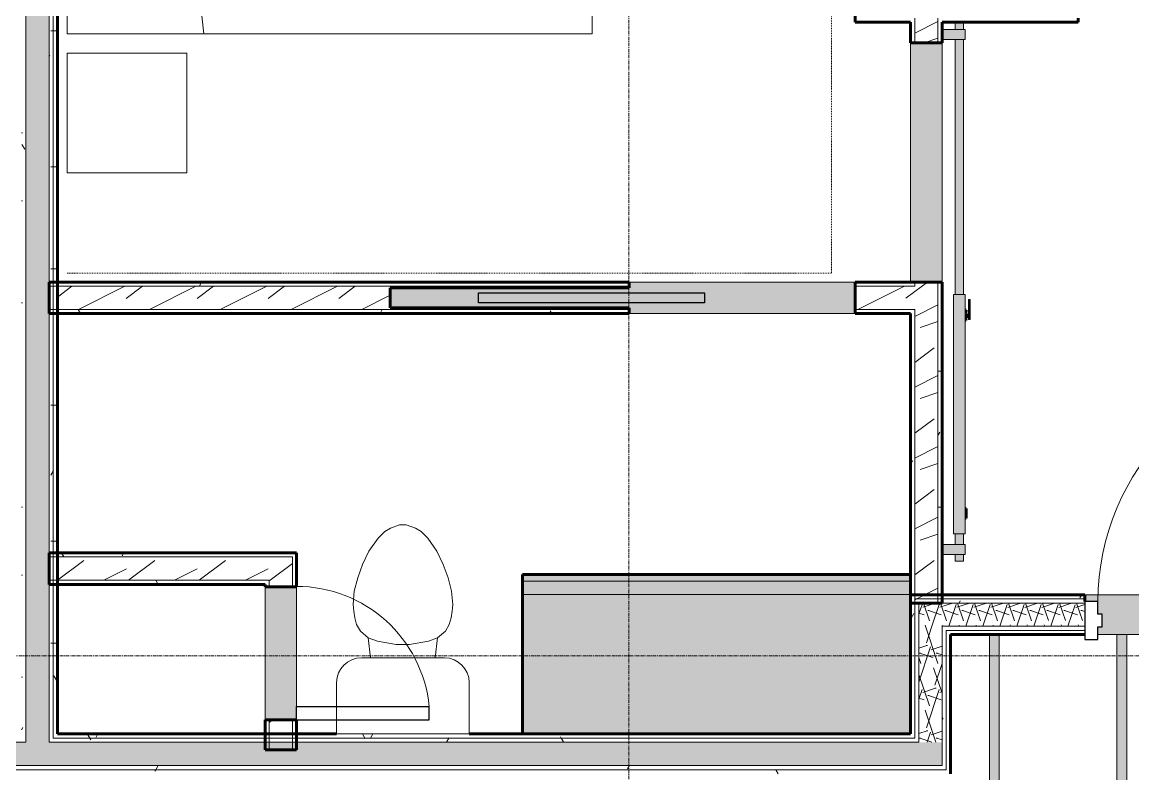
# Model space of a CAD drawing. Header units: inches. Extents: x -4061 to -1937, y 9836 to 11171.
# Drawn here: x -2918.6 to -2751.5, y 10449.4 to 10562.6 of the extents above; entities that cross this region are included whole.
import ezdxf

# ---------------------------------------------------------------- set-up
doc = ezdxf.new("R2010")
doc.units = ezdxf.units.IN
doc.header["$MEASUREMENT"] = 0
doc.linetypes.add('Dash', pattern=[0.25, 0.125, -0.125])
doc.linetypes.add('Grid Line 1_2_', pattern=[0.875, 0.5, -0.125, 0.125, -0.125])
for name, color, linetype, lineweight in [('0-1', 7, 'Continuous', 5), ('0-2', 250, 'Continuous', 9), ('A-DOOR', 31, 'Continuous', 18), ('A-DOOR-1', 250, 'Continuous', 9), ('A-DOOR-2', 50, 'Continuous', 30), ('A-DOOR-3', 90, 'Continuous', 18), ('A-DOOR-4', 135, 'Continuous', 18), ('A-DOOR-5', 7, 'Continuous', 18), ('A-DOOR-6', 10, 'Continuous', 60), ('A-DOOR-7', 31, 'Continuous', 30), ('A-DOOR-8', 31, 'Continuous', 9), ('A-DOOR-FRAM', 31, 'Continuous', 30), ('A-WALL', 113, 'Continuous', 18), ('A-WALL-1', 8, 'Continuous', 5), ('A-WALL-2', 10, 'Continuous', 60), ('A-WALL-3', 7, 'Continuous', 18), ('A-WALL-PATT-1', 250, 'Continuous', 9), ('A-WALL-PATT-2', 253, 'Continuous', 9), ('A-WALL-PATT-4', 111, 'Continuous', 9), ('I-FURN-1', 250, 'Continuous', 9), ('I-FURN-HDLN-1', 250, 'Dash', 9), ('I-WALL', 2, 'Continuous', 18), ('I-WALL-1', 2, 'Continuous', 5), ('I-WALL-2', 2, 'Continuous', 60), ('P-SANR-FIXT-2', 250, 'Continuous', 9), ('Q-CASE-1', 253, 'Continuous', 9), ('Q-CASE-2', 10, 'Continuous', 60), ('Q-CASE-3', 250, 'Continuous', 9), ('S-BEAM', 12, 'Continuous', 9), ('S-GRID-1', 1, 'Grid Line 1_2_', 9)]:
    doc.layers.add(name, color=color, linetype=linetype, lineweight=lineweight)
pattern_1 = [(0, (-88.066, -241.96), (20.48, 5.12), [0.845, -14.515, 0.845, -14.515, -81.92]), (0, (-88.066, -241.96), (20.48, 5.12), [-30.72, 0.845, -29.875, 0.845, -14.515, -35.84]), (0, (-88.066, -241.96), (20.48, 5.12), [-76.8, 0.845, -9.395, 0.845, -24.755]), (120, (-80.386, -239.4), (-14.67405, 15.1762003), [0.845, -14.515, 0.845, -14.515, -81.92]), (120, (-80.386, -239.4), (-14.67405, 15.1762003), [-30.72, 0.845, -29.875, 0.845, -14.515, -35.84]), (120, (-80.386, -239.4), (-14.67405, 15.1762003), [-76.8, 0.845, -9.395, 0.845, -24.755]), (240, (-77.826, -229.16), (-5.80595, -20.2962003), [0.845, -14.515, 0.845, -14.515, -81.92]), (240, (-77.826, -229.16), (-5.80595, -20.2962003), [-30.72, 0.845, -29.875, 0.845, -14.515, -35.84]), (240, (-77.826, -229.16), (-5.80595, -20.2962003), [-76.8, 0.845, -9.395, 0.845, -24.755])]
pattern_2 = [(216.87, (-83.801, -231.298), (31.9871619, 21.32545714), [5.331, -47.981]), (206.565, (-77.404, -234.497), (-10.662476, -10.6620098), [11.921, -11.921]), (198.435, (-77.404, -239.828), (-21.3244936, -10.6625869), [6.744, -26.974])]
pattern_3 = [(161.57, (-87.746, -241.64), (-2.560496185, -0.000537386), [0, -18.214, 2.022, 0]), (18.43, (-88.386, -241.64), (-2.560496185, 0.000537386), [0, -18.214, 2.022, 0]), (108.43, (-87.746, -241.64), (1.27922091, -6.400876726), [6.07, -14.166]), (71.57, (-88.386, -241.64), (1.27922091, 6.400876726), [6.07, -14.166])]

# ---------------------------------------------------------------- blocks, each defined once
blk = doc.blocks.new('Pocket_Door_2385 - 34_ x 80_-1722096-ENLARGED RCP - 2ND FLOOR PLAN - WEST')
at = {"layer": 'A-DOOR-2'}
for p, q in [((-39.67, -0.75), (-39.67, 0.75)), ((-39.67, 0.75), (-5.67, 0.75)), ((-5.67, 0.75), (-5.67, -0.75)), ((-5.67, -0.75), (-39.67, -0.75))]:
    blk.add_line(p, q, dxfattribs=at)
blk = doc.blocks.new('Toilet-Domestic-3D - Toilet-Domestic-3D-1352612-ENLARGED RCP - 2ND FLOOR PLAN - WEST')
at = {"layer": 'P-SANR-FIXT-2'}
for p, q in [((-9.98, 19.48), (9.98, 19.48)), ((-9.98, 11.75), (-9.98, 19.48)), ((9.98, 19.48), (9.98, 11.75)), ((6.25, 8.02), (-6.25, 8.02)), ((-4.86, 8.02), (-5.21, 5)), ((4.86, 8.02), (5.21, 5)), ((-3.84, 5.5), (-5.21, 5)), ((-1, 6), (-3.84, 5.5)), ((1, 6), (-1, 6)), ((3.84, 5.5), (1, 6)), ((5.21, 5), (3.84, 5.5)), ((-6.4, 4), (-6.97, 3)), ((-5.21, 5), (-6.4, 4)), ((6.4, 4), (5.21, 5)), ((6.97, 3), (6.4, 4)), ((-7.24, 2), (-7.41, 1)), ((-6.97, 3), (-7.24, 2)), ((7.24, 2), (6.97, 3)), ((7.41, 1), (7.24, 2)), ((-7.41, 1), (-7.5, 0)), ((-7.5, 0), (-7.33, -1.99)), ((7.33, -1.99), (7.5, 0)), ((7.5, 0), (7.41, 1)), ((-7.33, -1.99), (-6.79, -4)), ((6.79, -4), (7.33, -1.99)), ((-6.79, -4), (-6.06, -6)), ((6.06, -6), (6.79, -4)), ((-6.06, -6), (-5.13, -8)), ((5.13, -8), (6.06, -6)), ((-5.13, -8), (-3.74, -10)), ((3.74, -10), (5.13, -8)), ((-3.74, -10), (-2.74, -11)), ((2.74, -11), (3.74, -10)), ((-2.74, -11), (-1.87, -11.5)), ((-1.87, -11.5), (-0.5, -12)), ((0.5, -12), (1.87, -11.5)), ((1.87, -11.5), (2.74, -11)), ((-0.5, -12), (0.5, -12))]:
    blk.add_line(p, q, dxfattribs=at)
for centre, start, end in [((-6.25, 11.75), 180, 270), ((6.25, 11.75), 270, 360)]:
    blk.add_arc(centre, 3.73, start, end, dxfattribs=at)
blk = doc.blocks.new('OD_CW_Base Cabinet - OD_CW_Base Cabinet-1913675-ENLARGED RCP - 2ND FLOOR PLAN - WEST')
at = {"layer": 'Q-CASE-1'}
for points in [[(0.74, 3), (59.14, 3), (59.14, 24), (0.74, 24), (0.74, 3.66)], [(59.14, 1), (59.14, 3), (0.74, 3), (0.74, 1), (24, 1)], [(59.14, 0), (59.14, 1), (0.74, 1), (0.74, 0), (24, 0)]]:
    blk.add_hatch(color=256, dxfattribs=at).paths.add_polyline_path(points, flags=0)
at = {"layer": 'Q-CASE-2'}
for p, q in [((59.14, 24), (0.74, 24)), ((0.74, 24), (0.74, 0)), ((59.14, 0), (59.14, 24)), ((0.74, 0), (59.14, 0))]:
    blk.add_line(p, q, dxfattribs=at)
at = {"layer": 'Q-CASE-3'}
for p, q in [((0.74, 24), (0.74, 3)), ((0.74, 24), (59.14, 24)), ((59.14, 3), (59.14, 24)), ((0.74, 3), (0.74, 1)), ((0.74, 3), (59.14, 3)), ((59.14, 1), (59.14, 3)), ((0.74, 1), (0.74, 0)), ((0.74, 1), (59.14, 1)), ((0.74, 1), (59.14, 1)), ((0.74, 0), (59.14, 0)), ((59.14, 0), (59.14, 1))]:
    blk.add_line(p, q, dxfattribs=at)
blk = doc.blocks.new('Interior_barn_door_18732 - Interior_barn_door_18732-1655839-ENLARGED RCP - 2ND FLOOR PLAN - WEST')
at = {"layer": 'A-DOOR-3'}
for points in [[(-23.44, -6), (-23.44, -5.82), (-23.68, -5.82), (-23.66, -6.07), (-23.44, -6.07)], [(-22.49, -6.32), (-23.63, -6.32), (-23.63, -6.57), (-22.49, -6.56), (-22.49, -6.37)], [(-22.69, -6), (-22.69, -5.82), (-23.44, -5.82), (-23.44, -6.07), (-22.69, -6.07)], [(-22.82, -6.07), (-23.31, -6.07), (-23.28, -6.32), (-22.82, -6.32)], [(-22.45, -6.07), (-22.47, -5.82), (-22.69, -5.82), (-22.67, -6.07), (-22.47, -6.07)], [(-20.63, -6.32), (-22.49, -6.32), (-22.49, -6.57), (-20.63, -6.57)]]:
    blk.add_hatch(color=256, dxfattribs=at).paths.add_polyline_path(points, flags=0)
at = {"layer": 'A-DOOR-4'}
h = blk.add_hatch(color=256, dxfattribs=at)
h.paths.add_polyline_path([(20, -5.85), (20, -2.38), (18.5, -2.38), (18.5, -5.85)], flags=0)
h.paths.add_polyline_path([(-57.5, -5.82), (-57.5, -2.38), (-59, -2.38), (-59, -5.85), (-57.5, -5.85)], flags=0)
h = blk.add_hatch(color=256, dxfattribs=at)
h.paths.add_polyline_path([(21, -4.64), (21, -4.32), (20, -4.34), (20, -4.95), (21, -4.95), (21, -4.79)], flags=0)
h.paths.add_polyline_path([(18.5, -4.51), (18.5, -4.32), (-19.9, -4.34), (-19.9, -4.95), (18.5, -4.94), (18.5, -4.51)], flags=0)
h.paths.add_polyline_path([(-55.9, -4.79), (-55.9, -4.32), (-57.5, -4.34), (-57.5, -4.95), (-55.9, -4.95), (-55.9, -4.79)], flags=0)
h.paths.add_polyline_path([(-59, -4.34), (-59, -4.32), (-60, -4.34), (-60, -4.95), (-59, -4.95), (-59, -4.41)], flags=0)
h = blk.add_hatch(color=256, dxfattribs=at)
h.paths.add_polyline_path([(21, -5.26), (21, -4.95), (20, -4.95), (20, -5.57), (21, -5.55), (21, -5.39)], flags=0)
h.paths.add_polyline_path([(18.5, -5.26), (18.5, -4.95), (-19.9, -4.95), (-19.9, -5.57), (18.5, -5.55), (18.5, -5.39)], flags=0)
h.paths.add_polyline_path([(-55.9, -5.57), (-55.9, -4.95), (-57.5, -4.95), (-57.5, -5.57)], flags=0)
h.paths.add_polyline_path([(-59, -5.39), (-59, -4.95), (-60, -4.95), (-60, -5.57), (-59, -5.55), (-59, -5.39)], flags=0)
for points in [[(-19.9, -4.07), (-55.9, -4.07), (-55.9, -5.82), (-19.9, -5.82), (-19.9, -5.02)], [(-52.06, -6), (-52.06, -5.82), (-53.56, -5.85), (-53.56, -6)]]:
    blk.add_hatch(color=256, dxfattribs=at).paths.add_polyline_path(points, flags=0)
h = blk.add_hatch(color=256, dxfattribs=at)
h.paths.add_polyline_path([(-22.23, -6), (-22.23, -5.82), (-22.45, -5.82), (-22.45, -6)], flags=0)
h.paths.add_polyline_path([(-23.68, -5.82), (-23.73, -5.82), (-23.73, -6), (-23.68, -6)], flags=0)
at = {"layer": 'A-DOOR-1'}
for p, q in [((-23.69, -5.82), (-23.69, -6.07)), ((-23.68, -6.07), (-23.69, -6.07)), ((-23.69, -6.07), (-23.44, -6.07)), ((-22.49, -6.32), (-23.63, -6.32)), ((-23.63, -6.32), (-23.63, -6.57)), ((-23.63, -6.57), (-22.49, -6.57)), ((-23.44, -6.07), (-22.69, -6.07)), ((-23.32, -6.07), (-23.32, -6.32)), ((-23.32, -6.07), (-23.32, -6.32)), ((-22.82, -6.32), (-22.82, -6.07)), ((-22.82, -6.32), (-22.82, -6.07)), ((-22.69, -6.07), (-22.44, -6.07)), ((-22.49, -6.57), (-22.49, -6.32)), ((-22.44, -6.07), (-22.45, -6.07)), ((-22.44, -6.07), (-22.44, -5.82)), ((-20.62, -6.57), (-20.62, -6.32))]:
    blk.add_line(p, q, dxfattribs=at)
for points, knots in [([(-22.49, -6.57), (-22.4, -6.57), (-22.1, -6.57), (-21.53, -6.57), (-21, -6.57), (-20.74, -6.57), (-20.61, -6.57), (-20.62, -6.57), (-20.64, -6.57)], [0.1495851, 0.1495851, 0.1495851, 0.1495851, 0.2105513, 0.2964689, 0.3707648, 0.4376596, 0.4969616, 0.5310493, 0.5310493, 0.5310493, 0.5310493]), ([(-20.64, -6.32), (-20.62, -6.32), (-20.61, -6.32), (-20.73, -6.32), (-21.01, -6.32), (-21.53, -6.32), (-22.12, -6.32), (-22.38, -6.32), (-22.48, -6.32)], [-0.5310493, -0.5310493, -0.5310493, -0.5310493, -0.4969616, -0.4376596, -0.3707648, -0.2964689, -0.2105513, -0.1495851, -0.1495851, -0.1495851, -0.1495851])]:
    blk.add_open_spline(points, degree=3, knots=knots, dxfattribs=at)
at = {"layer": 'A-DOOR-5'}
for p, q in [((-59, -5.85), (-59, -2.38)), ((-57.5, -2.38), (-57.5, -5.85)), ((18.5, -5.85), (18.5, -2.38)), ((20, -2.38), (20, -5.85)), ((-59, -4.32), (-60, -4.32)), ((-60, -4.32), (-60, -4.95)), ((-60, -4.95), (-60, -5.57)), ((-55.9, -4.32), (-57.5, -4.32)), ((-55.9, -5.82), (-55.9, -4.07)), ((-55.9, -4.07), (-19.9, -4.07)), ((-19.9, -4.07), (-19.9, -5.82)), ((18.5, -4.32), (-19.9, -4.32)), ((21, -4.32), (20, -4.32)), ((21, -4.95), (21, -4.32)), ((21, -5.57), (21, -4.95)), ((-60, -5.57), (-59, -5.57)), ((-57.5, -5.85), (-59, -5.85)), ((-57.5, -5.57), (-55.9, -5.57)), ((-19.9, -5.82), (-55.9, -5.82)), ((-19.9, -5.57), (18.5, -5.57)), ((20, -5.85), (18.5, -5.85)), ((20, -5.57), (21, -5.57))]:
    blk.add_line(p, q, dxfattribs=at)
at = {"layer": 'A-DOOR-6'}
for p, q in [((-53.56, -6), (-53.56, -5.82)), ((-52.06, -6), (-53.56, -6)), ((-52.06, -5.82), (-52.06, -6)), ((-23.73, -6), (-23.73, -5.82)), ((-23.68, -6), (-23.73, -6)), ((-22.23, -6), (-22.45, -6)), ((-22.23, -5.82), (-22.23, -6))]:
    blk.add_line(p, q, dxfattribs=at)
blk = doc.blocks.new('Single-Flush - CLOSET-1720159-ENLARGED RCP - 2ND FLOOR PLAN - WEST')
at = {"layer": 'A-DOOR-1'}
blk.add_arc((10, 2.37), 20.07, 95.7201, 180, dxfattribs=at)
at = {"layer": 'A-DOOR-2'}
for p, q in [((8, 2.37), (8, 22.34)), ((10, 22.34), (8, 22.34)), ((10, 2.37), (10, 22.34)), ((10, 2.37), (8, 2.37))]:
    blk.add_line(p, q, dxfattribs=at)
blk = doc.blocks.new('Bed-Standard - Queen 60_ x 79_-1242961-ENLARGED RCP - 2ND FLOOR PLAN - WEST')
at = {"layer": 'I-FURN-1'}
for p, q in [((40.69, 37.7), (-19.31, 37.7)), ((-19.31, 37.7), (-19.31, -41.3)), ((40.69, -41.3), (40.69, 37.7)), ((-16.31, 35.7), (-16.31, 23.7)), ((-16.31, 35.7), (37.69, 35.7)), ((37.69, 35.7), (37.69, 23.7)), ((40.69, 23.7), (-19.31, 17.13)), ((-16.31, 23.7), (37.69, 23.7)), ((-19.31, -41.3), (40.69, -41.3))]:
    blk.add_line(p, q, dxfattribs=at)
at = {"layer": 'I-FURN-HDLN-1'}
for p, q in [((-55.31, 37.7), (-55.31, -77.3)), ((64.69, -77.3), (64.69, 37.7)), ((-55.31, -77.3), (64.69, -77.3))]:
    blk.add_line(p, q, dxfattribs=at)
blk = doc.blocks.new('Table-Night Stand - 18_ x 18_ x 24_-1352623-ENLARGED RCP - 2ND FLOOR PLAN - WEST')
at = {"layer": 'I-FURN-1'}
for p, q in [((18.15, 18), (0.15, 18)), ((0.15, 18), (0.15, 0)), ((18.15, 0), (18.15, 18)), ((0.15, 0), (18.15, 0))]:
    blk.add_line(p, q, dxfattribs=at)
blk = doc.blocks.new('CTR - 1st Phase - Unit Layouts_rvt-1-ENLARGED RCP - 2ND FLOOR PLAN - WEST')
at = {"layer": 'A-WALL-1'}
for points in [[(-2784.3, 10523.45), (-2780.17, 10523.45), (-2780.17, 10559.45), (-2784.92, 10559.45), (-2784.92, 10523.45)], [(-2793.25, 10518.7), (-2793.25, 10523.45), (-2827.25, 10523.45), (-2827.25, 10522.58), (-2863.25, 10522.58), (-2863.25, 10519.58), (-2827.25, 10519.58), (-2827.25, 10518.7), (-2798.4, 10518.7)], [(-2877.95, 10457.58), (-2877.32, 10457.58), (-2877.32, 10477.58), (-2882.07, 10477.58), (-2882.07, 10457.58), (-2881.45, 10457.58)]]:
    blk.add_hatch(color=256, dxfattribs=at).paths.add_polyline_path(points, flags=0)
at = {"layer": 'A-WALL-PATT-1'}
h = blk.add_hatch(dxfattribs=at)
h.set_pattern_fill('FP_1', color=256, style=0, pattern_type=2)
h.set_pattern_definition(pattern_1)
h.paths.add_polyline_path([(-2784.3, 10475.13), (-2784.3, 10519.33), (-2784.92, 10519.33), (-2784.92, 10475.13)], flags=0)
h.paths.add_polyline_path([(-2784.92, 10522.83), (-2784.3, 10522.83), (-2784.3, 10523.45), (-2784.92, 10523.45)], flags=0)
h.paths.add_polyline_path([(-2784.3, 10559.45), (-2784.3, 10562.55), (-2784.92, 10562.55), (-2784.92, 10559.45)], flags=0)
h = blk.add_hatch(dxfattribs=at)
h.set_pattern_fill('FP_1', color=256, style=0, pattern_type=2)
h.set_pattern_definition(pattern_1)
h.paths.add_polyline_path([(-2780.8, 10475.14), (-2780.17, 10475.14), (-2780.17, 10523.45), (-2780.8, 10523.45), (-2780.8, 10475.14)], flags=0)
h.paths.add_polyline_path([(-2780.8, 10559.45), (-2780.17, 10559.45), (-2780.17, 10562.55), (-2780.8, 10562.55), (-2780.8, 10559.95)], flags=0)
h = blk.add_hatch(dxfattribs=at)
h.set_pattern_fill('FP_1', color=256, style=0, pattern_type=2)
h.set_pattern_definition(pattern_1)
h.paths.add_polyline_path([(-2793.25, 10522.83), (-2784.92, 10522.83), (-2784.92, 10523.45), (-2793.25, 10523.45)], flags=0)
h.paths.add_polyline_path([(-2827.25, 10522.83), (-2827.25, 10523.45), (-2913.32, 10523.44), (-2913.32, 10522.83), (-2859.71, 10522.83)], flags=0)
h = blk.add_hatch(dxfattribs=at)
h.set_pattern_fill('FP_1', color=256, style=0, pattern_type=2)
h.set_pattern_definition(pattern_1)
h.paths.add_polyline_path([(-2827.25, 10518.7), (-2827.25, 10519.33), (-2913.32, 10519.32), (-2913.32, 10518.7), (-2858.5, 10518.7)], flags=0)
h.paths.add_polyline_path([(-2784.92, 10518.7), (-2784.93, 10519.33), (-2793.25, 10519.33), (-2793.25, 10518.7)], flags=0)
h = blk.add_hatch(dxfattribs=at)
h.set_pattern_fill('FP_1', color=256, style=0, pattern_type=2)
h.set_pattern_definition(pattern_1)
h.paths.add_polyline_path([(-2877.32, 10482.08), (-2877.32, 10482.7), (-2913.32, 10482.68), (-2913.32, 10482.08), (-2877.95, 10482.08)], flags=0)
h = blk.add_hatch(dxfattribs=at)
h.set_pattern_fill('FP_1', color=256, style=0, pattern_type=2)
h.set_pattern_definition(pattern_1)
h.paths.add_polyline_path([(-2882.07, 10477.95), (-2881.45, 10477.95), (-2881.45, 10478.58), (-2913.32, 10478.55), (-2913.32, 10477.95), (-2890.37, 10477.95)], flags=0)
at = {"layer": 'A-WALL-PATT-2'}
h = blk.add_hatch(dxfattribs=at)
h.set_pattern_fill('FP_2', color=256, style=0, pattern_type=2)
h.set_pattern_definition(pattern_2)
h.paths.add_polyline_path([(-2783.07, 10475.13), (-2780.8, 10475.13), (-2780.8, 10523.45), (-2784.3, 10523.45), (-2784.3, 10475.13)], flags=0)
h.paths.add_polyline_path([(-2784.3, 10559.45), (-2780.8, 10559.45), (-2780.8, 10563.18), (-2784.3, 10563.18), (-2784.3, 10562.55)], flags=0)
h = blk.add_hatch(dxfattribs=at)
h.set_pattern_fill('FP_2', color=256, style=0, pattern_type=2)
h.set_pattern_definition(pattern_2)
h.paths.add_polyline_path([(-2784.3, 10519.33), (-2784.3, 10522.83), (-2793.25, 10522.83), (-2793.25, 10519.33), (-2784.92, 10519.33)], flags=0)
h.paths.add_polyline_path([(-2859.71, 10519.33), (-2827.25, 10519.33), (-2827.25, 10519.58), (-2863.25, 10519.58), (-2863.25, 10522.58), (-2827.25, 10522.58), (-2827.25, 10522.83), (-2913.32, 10522.82), (-2913.32, 10519.33), (-2863.25, 10519.33)], flags=0)
h = blk.add_hatch(dxfattribs=at)
h.set_pattern_fill('FP_2', color=256, style=0, pattern_type=2)
h.set_pattern_definition(pattern_2)
h.paths.add_polyline_path([(-2913.32, 10478.58), (-2877.95, 10478.58), (-2877.95, 10482.08), (-2913.32, 10482.08), (-2913.32, 10481.94)], flags=0)
h = blk.add_hatch(dxfattribs=at)
h.set_pattern_fill('FP_2', color=256, style=0, pattern_type=2)
h.set_pattern_definition(pattern_2)
h.paths.add_polyline_path([(-2877.95, 10455.44), (-2877.95, 10457.58), (-2881.45, 10457.58), (-2881.45, 10455.44), (-2879.79, 10455.44)], flags=0)
h.paths.add_polyline_path([(-2881.45, 10477.58), (-2877.95, 10477.58), (-2877.95, 10478.58), (-2881.45, 10478.58), (-2881.45, 10477.95)], flags=0)
at = {"layer": 'A-WALL-2'}
for p, q in [((-2793.25, 10562.55), (-2793.25, 10567.3)), ((-2792.62, 10562.55), (-2793.25, 10562.55)), ((-2788.5, 10562.55), (-2792.62, 10562.55)), ((-2784.92, 10562.55), (-2788.5, 10562.55)), ((-2784.92, 10559.45), (-2784.92, 10562.55)), ((-2780.17, 10562.55), (-2780.17, 10559.45)), ((-2759.72, 10562.55), (-2780.17, 10562.55)), ((-2759.72, 10563.18), (-2759.72, 10562.55)), ((-2780.17, 10559.45), (-2784.92, 10559.45)), ((-2914.57, 10523.45), (-2827.25, 10523.45)), ((-2914.57, 10518.7), (-2914.57, 10523.45)), ((-2827.25, 10522.58), (-2863.25, 10522.58)), ((-2863.25, 10522.58), (-2863.25, 10519.58)), ((-2827.25, 10523.45), (-2827.25, 10522.58)), ((-2793.25, 10523.45), (-2784.92, 10523.45)), ((-2793.25, 10518.7), (-2793.25, 10523.45)), ((-2784.92, 10523.45), (-2780.17, 10523.45)), ((-2780.17, 10523.45), (-2780.17, 10475.13)), ((-2863.25, 10519.58), (-2827.25, 10519.58)), ((-2827.25, 10519.58), (-2827.25, 10518.7)), ((-2827.25, 10518.7), (-2914.57, 10518.7)), ((-2784.92, 10518.7), (-2793.25, 10518.7)), ((-2784.92, 10479.44), (-2784.92, 10518.7)), ((-2914.57, 10477.95), (-2914.57, 10482.7)), ((-2914.57, 10482.7), (-2877.32, 10482.7)), ((-2877.32, 10482.7), (-2877.32, 10482.08)), ((-2877.32, 10482.08), (-2877.32, 10477.95)), ((-2882.07, 10477.95), (-2914.57, 10477.95)), ((-2882.07, 10477.58), (-2882.07, 10477.95)), ((-2877.32, 10477.58), (-2882.07, 10477.58)), ((-2877.32, 10477.95), (-2877.32, 10477.58)), ((-2780.17, 10475.13), (-2784.92, 10475.13)), ((-2882.07, 10453.06), (-2882.07, 10457.58)), ((-2882.07, 10457.58), (-2877.32, 10457.58)), ((-2877.32, 10457.58), (-2877.32, 10453.06)), ((-2877.32, 10453.06), (-2882.07, 10453.06))]:
    blk.add_line(p, q, dxfattribs=at)
at = {"layer": 'A-WALL-3'}
for p, q in [((-2784.3, 10562.55), (-2784.3, 10563.18)), ((-2784.3, 10559.45), (-2784.3, 10562.55)), ((-2780.8, 10562.55), (-2780.8, 10563.18)), ((-2780.8, 10559.45), (-2780.8, 10562.55)), ((-2784.92, 10559.45), (-2784.92, 10523.45)), ((-2780.17, 10523.45), (-2780.17, 10559.45)), ((-2827.25, 10522.83), (-2914.57, 10522.83)), ((-2793.25, 10523.45), (-2827.25, 10523.45)), ((-2784.92, 10522.83), (-2793.25, 10522.83)), ((-2784.3, 10522.83), (-2784.92, 10522.83)), ((-2784.3, 10522.83), (-2784.3, 10523.45)), ((-2780.8, 10475.13), (-2780.8, 10523.45)), ((-2827.25, 10519.33), (-2914.57, 10519.33)), ((-2784.92, 10519.33), (-2793.25, 10519.33)), ((-2784.3, 10519.33), (-2784.92, 10519.33)), ((-2784.3, 10475.13), (-2784.3, 10519.33)), ((-2827.25, 10518.7), (-2793.25, 10518.7)), ((-2914.57, 10482.08), (-2877.95, 10482.08)), ((-2877.95, 10478.58), (-2877.95, 10482.08)), ((-2914.57, 10478.58), (-2881.45, 10478.58)), ((-2882.07, 10477.58), (-2882.07, 10457.58)), ((-2881.45, 10477.95), (-2881.45, 10478.58)), ((-2881.45, 10477.58), (-2881.45, 10477.95)), ((-2877.95, 10477.95), (-2877.95, 10478.58)), ((-2877.95, 10477.58), (-2877.95, 10477.95)), ((-2877.32, 10457.58), (-2877.32, 10477.58)), ((-2881.45, 10453.06), (-2881.45, 10457.58)), ((-2877.95, 10453.06), (-2877.95, 10457.58))]:
    blk.add_line(p, q, dxfattribs=at)
at = {"layer": '0-2'}
for name, p, rotation in [('Bed-Standard - Queen 60_ x 79_-1242961-ENLARGED RCP - 2ND FLOOR PLAN - WEST', (-2874.14, 10580.11), 89.99999999995094), ('Interior_barn_door_18732 - Interior_barn_door_18732-1655839-ENLARGED RCP - 2ND FLOOR PLAN - WEST', (-2782.55, 10541.45), 89.99999999996984), ('Table-Night Stand - 18_ x 18_ x 24_-1352623-ENLARGED RCP - 2ND FLOOR PLAN - WEST', (-2893.85, 10539.72), 89.99999999995094), ('Toilet-Domestic-3D - Toilet-Domestic-3D-1352612-ENLARGED RCP - 2ND FLOOR PLAN - WEST', (-2861.32, 10474.92), 180), ('OD_CW_Base Cabinet - OD_CW_Base Cabinet-1913675-ENLARGED RCP - 2ND FLOOR PLAN - WEST', (-2784.19, 10479.44), 180), ('Single-Flush - CLOSET-1720159-ENLARGED RCP - 2ND FLOOR PLAN - WEST', (-2879.7, 10467.58), 269.9999999999578)]:
    blk.add_blockref(name, p, dxfattribs=dict(at, rotation=rotation))
blk.add_blockref('Pocket_Door_2385 - 34_ x 80_-1722096-ENLARGED RCP - 2ND FLOOR PLAN - WEST', (-2810.25, 10521.08), dxfattribs=at)
blk = doc.blocks.new('CTR - 1st Phase - Shell_rvt-1-ENLARGED RCP - 2ND FLOOR PLAN - WEST')
at = {"layer": 'S-GRID-1'}
for p, q in [((-2827.32, 9836.18), (-2827.32, 11138.35)), ((-1936.83, 10467.19), (-4027.88, 10467.19))]:
    blk.add_line(p, q, dxfattribs=at)
blk = doc.blocks.new('HOLLOW METAL - UNIT DOOR-1759144-ENLARGED RCP - 2ND FLOOR PLAN - WEST')
at = {"layer": 'A-DOOR-7'}
for p, q in [((18, 38.25), (16.25, 38.25)), ((16.25, 38.25), (16.25, 2.25)), ((18, 2.25), (18, 38.25)), ((16.25, 2.25), (18, 2.25))]:
    blk.add_line(p, q, dxfattribs=at)
at = {"layer": 'A-DOOR-8'}
blk.add_arc((18, 2.25), 36, 90, 180, dxfattribs=at)
at = {"layer": 'A-DOOR-FRAM'}
for p, q in [((-18, 2.25), (-20, 2.25)), ((-20, 2.25), (-20, -3.5)), ((-18, 0.3125), (-18, 2.25)), ((18, 2.25), (18, 0.3125)), ((20, 2.25), (18, 2.25)), ((20, -3.5), (20, 2.25)), ((-17.375, 0.3125), (-18, 0.3125)), ((-17.375, -1.5625), (-17.375, 0.3125)), ((18, 0.3125), (17.375, 0.3125)), ((17.375, 0.3125), (17.375, -1.5625)), ((-18, -3.5), (-18, -1.5625)), ((-18, -1.5625), (-17.375, -1.5625)), ((17.375, -1.5625), (18, -1.5625)), ((18, -1.5625), (18, -3.5)), ((-20, -3.5), (-18, -3.5)), ((18, -3.5), (20, -3.5))]:
    blk.add_line(p, q, dxfattribs=at)
blk = doc.blocks.new('Dimension Lumber - 2x10-V39-ENLARGED RCP - 2ND FLOOR PLAN - WEST')
at = {"layer": 'S-BEAM'}
h = blk.add_hatch(color=256, dxfattribs=at)
h.paths.add_polyline_path([(-54.6, 0.75), (-54.6, -0.75), (-54.01, -0.75), (-54.01, 0.75)], flags=0)
h.paths.add_polyline_path([(9.6, -0.75), (54.6, -0.75), (54.6, 0.75), (9.6, 0.75)], flags=0)
for p, q in [((-54.6, 0.75), (-54.01, 0.75)), ((9.6, 0.75), (54.6, 0.75)), ((-54.6, -0.75), (-54.01, -0.75)), ((9.6, -0.75), (54.6, -0.75))]:
    blk.add_line(p, q, dxfattribs=at)

msp = doc.modelspace()

# ---------------------------------------------------------------- hatches: boundary and pattern name
at = {"layer": 'A-WALL-PATT-4'}
h = msp.add_hatch(dxfattribs=at)
h.set_pattern_fill('FP_4', color=256, style=0, pattern_type=2)
h.set_pattern_definition(pattern_3)
h.paths.add_polyline_path([(-2914.57, 10454.19), (-2914.57, 10843.41), (-2918.07, 10843.41), (-2918.07, 10454.19)], flags=0)
h = msp.add_hatch(dxfattribs=at)
h.set_pattern_fill('FP_1', color=256, style=0, pattern_type=2)
h.set_pattern_definition(pattern_1)
h.paths.add_polyline_path([(-2918.7, 10454.81), (-2918.07, 10454.82), (-2918.07, 10843.14), (-2918.7, 10843.14), (-2918.7, 10455.44)], flags=0)
h = msp.add_hatch(dxfattribs=at)
h.set_pattern_fill('FP_1', color=256, style=0, pattern_type=2)
h.set_pattern_definition(pattern_1)
h.paths.add_polyline_path([(-2913.95, 10454.81), (-2913.95, 10645.43), (-2914.57, 10645.43), (-2914.57, 10454.81)], flags=0)
h.paths.add_polyline_path([(-2914.26, 10648.93), (-2913.95, 10648.93), (-2913.95, 10843.14), (-2914.57, 10843.14), (-2914.57, 10648.93)], flags=0)
h = msp.add_hatch(dxfattribs=at)
h.set_pattern_fill('FP_1', color=256, style=0, pattern_type=2)
h.set_pattern_definition(pattern_1)
h.paths.add_polyline_path([(-2913.32, 10455.44), (-2913.32, 10645.43), (-2913.95, 10645.43), (-2913.95, 10455.44)], flags=0)
h.paths.add_polyline_path([(-2913.32, 10648.93), (-2913.32, 10719.78), (-2913.95, 10719.78), (-2913.95, 10648.93)], flags=0)
h.paths.add_polyline_path([(-2913.32, 10743.78), (-2913.32, 10843.14), (-2913.95, 10843.14), (-2913.95, 10743.78)], flags=0)
h = msp.add_hatch(dxfattribs=at)
h.set_pattern_fill('FP_1', color=256, style=0, pattern_type=2)
h.set_pattern_definition(pattern_1)
h.paths.add_polyline_path([(-2773.57, 10475.76), (-2758.72, 10475.76), (-2758.72, 10476.39), (-2780.17, 10476.39), (-2780.17, 10475.76)], flags=0)
h.paths.add_polyline_path([(-2718.34, 10475.76), (-2717.1, 10475.76), (-2717.1, 10476.39), (-2718.72, 10476.39), (-2718.72, 10475.76)], flags=0)
h.paths.add_polyline_path([(-2711.72, 10475.76), (-2710.72, 10475.76), (-2710.72, 10476.39), (-2712.35, 10476.39), (-2712.35, 10475.76)], flags=0)
h.paths.add_polyline_path([(-2660.44, 10475.76), (-2649.27, 10475.76), (-2649.27, 10476.39), (-2670.72, 10476.39), (-2670.72, 10475.76)], flags=0)
h = msp.add_hatch(dxfattribs=at)
h.set_pattern_fill('FP_1', color=256, style=0, pattern_type=2)
h.set_pattern_definition(pattern_1)
h.paths.add_polyline_path([(-2774.57, 10475.14), (-2758.72, 10475.14), (-2758.72, 10475.76), (-2780.17, 10475.76), (-2780.17, 10475.14)], flags=0)
h.paths.add_polyline_path([(-2717.72, 10475.14), (-2716.47, 10475.14), (-2716.47, 10475.76), (-2718.72, 10475.76), (-2718.72, 10475.14)], flags=0)
h.paths.add_polyline_path([(-2710.72, 10475.14), (-2710.72, 10475.76), (-2712.97, 10475.76), (-2712.97, 10475.14), (-2711.72, 10475.14)], flags=0)
h.paths.add_polyline_path([(-2649.27, 10475.14), (-2649.27, 10475.76), (-2670.72, 10475.76), (-2670.72, 10475.14), (-2660.44, 10475.14)], flags=0)
h = msp.add_hatch(dxfattribs=at)
h.set_pattern_fill('FP_1', color=256, style=0, pattern_type=2)
h.set_pattern_definition(pattern_1)
h.paths.add_polyline_path([(-2784.92, 10455.44), (-2784.3, 10455.44), (-2784.3, 10475.13), (-2784.92, 10475.13), (-2784.92, 10470.39)], flags=0)
h = msp.add_hatch(dxfattribs=at)
h.set_pattern_fill('FP_4', color=256, style=0, pattern_type=2)
h.set_pattern_definition(pattern_3)
h.paths.add_polyline_path([(-2783.67, 10471.64), (-2758.72, 10471.64), (-2758.72, 10475.14), (-2783.67, 10475.13), (-2783.67, 10472.53)], flags=0)
h.paths.add_polyline_path([(-2649.27, 10471.64), (-2645.77, 10471.64), (-2645.78, 10475.13), (-2670.72, 10475.14), (-2670.72, 10471.64), (-2660.44, 10471.64)], flags=0)
h.paths.add_polyline_path([(-2710.72, 10471.64), (-2710.72, 10475.14), (-2718.72, 10475.14), (-2718.72, 10471.64)], flags=0)
h = msp.add_hatch(dxfattribs=at)
h.set_pattern_fill('FP_4', color=256, style=0, pattern_type=2)
h.set_pattern_definition(pattern_3)
h.paths.add_polyline_path([(-2783.07, 10454.19), (-2780.17, 10454.19), (-2780.17, 10471.64), (-2783.67, 10471.64), (-2783.67, 10454.19)], flags=0)
h = msp.add_hatch(dxfattribs=at)
h.set_pattern_fill('FP_1', color=256, style=0, pattern_type=2)
h.set_pattern_definition(pattern_1)
h.paths.add_polyline_path([(-2780.17, 10471.01), (-2758.72, 10471.01), (-2758.72, 10471.64), (-2780.17, 10471.64)], flags=0)
h.paths.add_polyline_path([(-2718.72, 10471.01), (-2710.72, 10471.01), (-2710.72, 10471.64), (-2718.72, 10471.64), (-2718.72, 10471.58)], flags=0)
h.paths.add_polyline_path([(-2670.72, 10471.01), (-2649.27, 10471.01), (-2649.27, 10471.64), (-2670.72, 10471.64), (-2670.72, 10471.58)], flags=0)
h = msp.add_hatch(dxfattribs=at)
h.set_pattern_fill('FP_1', color=256, style=0, pattern_type=2)
h.set_pattern_definition(pattern_1)
h.paths.add_polyline_path([(-2779.55, 10450.69), (-2779.55, 10471.01), (-2780.17, 10471), (-2780.17, 10450.69)], flags=0)
h = msp.add_hatch(dxfattribs=at)
h.set_pattern_fill('FP_1', color=256, style=0, pattern_type=2)
h.set_pattern_definition(pattern_1)
h.paths.add_polyline_path([(-2758.72, 10470.39), (-2758.72, 10471.01), (-2779.55, 10471.01), (-2779.55, 10470.39), (-2767.74, 10470.39)], flags=0)
h.paths.add_polyline_path([(-2715.47, 10470.39), (-2710.72, 10470.39), (-2710.72, 10471.01), (-2718.72, 10471.01), (-2718.72, 10470.39), (-2716.47, 10470.39)], flags=0)
h.paths.add_polyline_path([(-2660.44, 10470.39), (-2649.9, 10470.39), (-2649.9, 10471.01), (-2670.72, 10471.01), (-2670.72, 10470.39)], flags=0)
h = msp.add_hatch(dxfattribs=at)
h.set_pattern_fill('FP_4', color=256, style=0, pattern_type=2)
h.set_pattern_definition(pattern_3)
h.paths.add_polyline_path([(-2921.03, 10450.69), (-2780.17, 10450.69), (-2780.17, 10454.19), (-3020.17, 10454.18), (-3020.17, 10450.69), (-2973.57, 10450.69)], flags=0)
h = msp.add_hatch(dxfattribs=at)
h.set_pattern_fill('FP_1', color=256, style=0, pattern_type=2)
h.set_pattern_definition(pattern_1)
h.paths.add_polyline_path([(-2784.92, 10454.19), (-2783.67, 10454.19), (-2783.67, 10454.81), (-2914.57, 10454.81), (-2914.57, 10454.19), (-2798.4, 10454.19)], flags=0)
h.paths.add_polyline_path([(-2919.32, 10454.19), (-2918.07, 10454.19), (-2918.07, 10454.81), (-3019.55, 10454.81), (-3019.53, 10454.19), (-2921.03, 10454.19)], flags=0)
h = msp.add_hatch(dxfattribs=at)
h.set_pattern_fill('FP_1', color=256, style=0, pattern_type=2)
h.set_pattern_definition(pattern_1)
h.paths.add_polyline_path([(-2784.92, 10454.81), (-2784.3, 10454.81), (-2784.3, 10455.44), (-2913.95, 10455.44), (-2913.95, 10454.81), (-2798.4, 10454.81)], flags=0)
h.paths.add_polyline_path([(-3013, 10454.81), (-2918.7, 10454.81), (-2918.7, 10455.44), (-3018.92, 10455.44), (-3018.92, 10454.81)], flags=0)
h = msp.add_hatch(dxfattribs=at)
h.set_pattern_fill('FP_1', color=256, style=0, pattern_type=2)
h.set_pattern_definition(pattern_1)
h.paths.add_polyline_path([(-2918.07, 10450.06), (-2779.55, 10450.06), (-2779.55, 10450.69), (-3023.67, 10450.69), (-3023.67, 10450.06), (-2921.03, 10450.06)], flags=0)
h = msp.add_hatch(dxfattribs=at)
h.set_pattern_fill('FP_1', color=256, style=0, pattern_type=2)
h.set_pattern_definition(pattern_1)
h.paths.add_polyline_path([(-2780.51, 10449.44), (-2778.92, 10449.44), (-2778.92, 10450.06), (-3024.3, 10450.06), (-3024.28, 10449.44), (-2798.4, 10449.44)], flags=0)
at = {"layer": 'I-WALL-1'}
h = msp.add_hatch(color=256, dxfattribs=at)
h.paths.add_polyline_path([(-2756.72, 10470.39), (-2720.72, 10470.39), (-2720.72, 10471.58), (-2721.35, 10471.58), (-2721.35, 10473.45), (-2720.72, 10473.45), (-2720.72, 10475.39), (-2722.47, 10475.39), (-2722.47, 10476.39), (-2758.72, 10476.39), (-2758.72, 10475.39), (-2756.72, 10475.39), (-2756.72, 10473.45), (-2756.1, 10473.45), (-2756.1, 10471.58), (-2756.72, 10471.58), (-2756.72, 10471.01)], flags=0)
h.paths.add_polyline_path([(-2720.72, 10475.39), (-2718.72, 10475.39), (-2718.72, 10476.39), (-2720.72, 10476.39), (-2720.72, 10475.76)], flags=0)

# ---------------------------------------------------------------- linework, layer by layer
at = {"layer": 'A-WALL'}
for p, q in [((-2918.07, 10454.19), (-2918.07, 10843.41)), ((-2914.57, 10454.19), (-2914.57, 10843.41)), ((-2913.95, 10454.81), (-2913.95, 10719.78)), ((-2784.3, 10475.76), (-2758.72, 10475.76)), ((-2784.3, 10454.81), (-2784.3, 10475.76)), ((-2783.67, 10475.14), (-2758.72, 10475.14)), ((-2783.67, 10454.19), (-2783.67, 10475.14)), ((-2780.17, 10471.64), (-2758.72, 10471.64)), ((-2780.17, 10450.69), (-2780.17, 10471.64)), ((-2779.55, 10471.01), (-2758.72, 10471.01)), ((-2779.55, 10450.06), (-2779.55, 10471.01)), ((-3020.17, 10454.19), (-2918.07, 10454.19)), ((-2914.57, 10454.19), (-2783.67, 10454.19)), ((-2913.95, 10454.81), (-2784.3, 10454.81)), ((-3023.67, 10450.69), (-2780.17, 10450.69)), ((-3024.3, 10450.06), (-2779.55, 10450.06))]:
    msp.add_line(p, q, dxfattribs=at)
at = {"layer": 'I-WALL'}
for p, q in [((-2722.47, 10476.39), (-2758.72, 10476.39)), ((-2756.72, 10470.39), (-2720.72, 10470.39))]:
    msp.add_line(p, q, dxfattribs=at)
at = {"layer": 'I-WALL-2'}
for p, q in [((-2913.32, 10649.55), (-2913.32, 10455.44)), ((-2784.92, 10476.39), (-2758.72, 10476.39)), ((-2758.72, 10476.39), (-2758.72, 10475.39)), ((-2758.72, 10470.39), (-2778.92, 10470.39)), ((-2778.92, 10470.39), (-2778.92, 10449.44)), ((-2913.32, 10455.44), (-2871.3, 10455.44)), ((-2851.35, 10455.44), (-2843.32, 10455.44))]:
    msp.add_line(p, q, dxfattribs=at)

# ---------------------------------------------------------------- block references
at = {"layer": '0-1'}
for name in ['CTR - 1st Phase - Shell_rvt-1-ENLARGED RCP - 2ND FLOOR PLAN - WEST', 'CTR - 1st Phase - Unit Layouts_rvt-1-ENLARGED RCP - 2ND FLOOR PLAN - WEST']:
    msp.add_blockref(name, (0, 0), dxfattribs=at)
at = {"layer": 'A-DOOR'}
msp.add_blockref('HOLLOW METAL - UNIT DOOR-1759144-ENLARGED RCP - 2ND FLOOR PLAN - WEST', (-2738.72, 10473.14), dxfattribs=at)
at = {"layer": 'S-BEAM', "rotation": 90.00000000000037}
for p in [(-2772.32, 10415.79), (-2753.12, 10415.79)]:
    msp.add_blockref('Dimension Lumber - 2x10-V39-ENLARGED RCP - 2ND FLOOR PLAN - WEST', p, dxfattribs=at)

doc.saveas('drawing.dxf')
